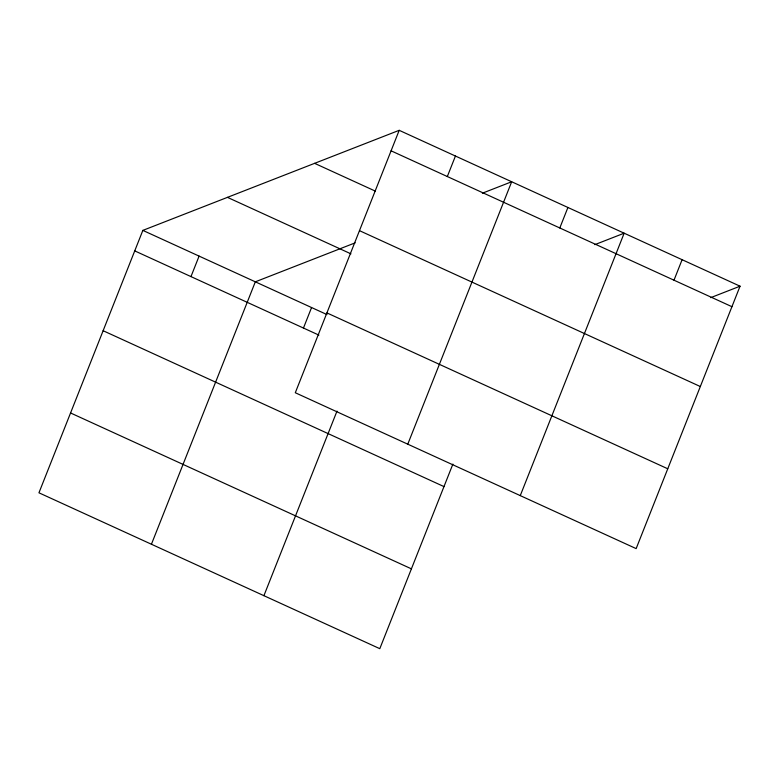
<?xml version="1.0" encoding="UTF-8"?>
<svg xmlns="http://www.w3.org/2000/svg" width="779" height="779" viewBox="0 0 779 779"><rect width="100%" height="100%" fill="white"/><g stroke="black" fill="none" stroke-linecap="round" stroke-linejoin="round"><path stroke-width="1.17" d="M399.199 130.317L295.299 392.743L636.151 548.611L740.05 286.195L399.199 130.317L142.849 230.389L38.95 492.805L379.801 648.683L452.881 464.109M190.972 276.603L199.093 256.106M151.428 544.248L255.327 281.823L355.175 242.844M303.459 328.047L311.571 307.539M263.915 595.682L336.995 411.108M447.321 176.541L455.442 156.043M407.777 444.176L511.676 181.76L482.357 193.202M559.799 227.974L567.92 207.477M520.265 495.619L624.164 233.194L594.835 244.645M673.991 280.197L682.102 259.699M710.721 297.646L740.05 286.195M391.077 150.814L731.929 306.692M314.599 163.337L375.254 191.079M359.47 230.652L700.321 386.53M227.449 197.36L350.949 253.847M326.907 312.905L667.759 468.783M142.849 230.389L327.014 314.599M134.738 250.887L318.893 335.106M103.12 330.715L443.981 486.593M70.558 412.967L411.409 568.845"/></g></svg>
